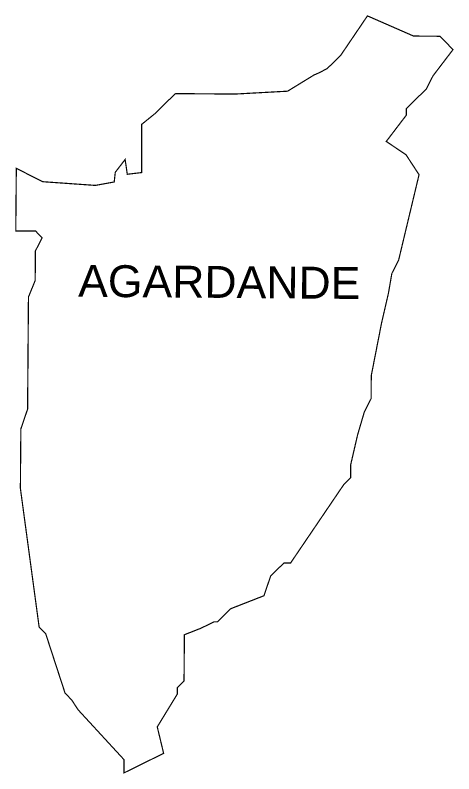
# Model space of a CAD drawing. Header units: metres. Extents: x 285123 to 288421, y 2021519 to 2023667.
# Drawn here: x 287677 to 288421, y 2021519 to 2022807 of the extents above; entities that cross this region are included whole.
import ezdxf

# ---------------------------------------------------------------- set-up
doc = ezdxf.new("R2010")
doc.units = ezdxf.units.M
doc.layers.add('VILLAGE NAME', color=250, linetype='Continuous')
doc.styles.get("Standard").update_dxf_attribs({"font": 'simplex.shx'})

msp = doc.modelspace()

# ---------------------------------------------------------------- linework, layer by layer
at = {"color": 6, "const_width": 2, "flags": 128}
for points in [[(287949, 2022673.5), (288049.8, 2022672.7), (288139.4, 2022677.6), (288184.4, 2022705.2), (288193.7, 2022709.2), (288206.9, 2022716.3), (288229.5, 2022738.5), (288274.8, 2022805.4), (288352.9, 2022771.2), (288397.7, 2022770.8), (288419.9, 2022748.2), (288386, 2022703.7), (288374.6, 2022681.4), (288340.8, 2022648), (288340.7, 2022636.9), (288306.7, 2022592.3), (288340.2, 2022569.7), (288362.3, 2022535.9), (288327.6, 2022390.6), (288316.2, 2022368.3)], [(288316.2, 2022368.3), (288310.4, 2022334.8), (288298.8, 2022284.5), (288281.3, 2022195), (288281, 2022155.8), (288269.6, 2022133.5), (288258.1, 2022094.4), (288246.5, 2022044.1), (288246.4, 2022021.7), (288235.1, 2022010.6), (288144.5, 2021876.9), (288133.3, 2021877), (288110.7, 2021854.8), (288099.3, 2021821.3), (288043.1, 2021799.3), (288020.5, 2021777.1), (288014.9, 2021777.1), (287992.4, 2021766.1), (287964.4, 2021755.1), (287963.8, 2021676.7), (287952.5, 2021665.6), (287952.4, 2021654.4), (287918.4, 2021598.7), (287929.2, 2021553.8), (287862, 2021520.6), (287862, 2021543.1), (287784.2, 2021627.7), (287773.2, 2021644.6), (287762.1, 2021655.9), (287729.2, 2021756.9), (287718.1, 2021768.2), (287686.3, 2022003.6), (287687.1, 2022104.4), (287698.5, 2022137.9), (287699.1, 2022210.7), (287699.2, 2022227.5), (287700, 2022328.3), (287711.4, 2022356.2), (287711.8, 2022406.5), (287723.2, 2022428.8), (287712.1, 2022440.2), (287678.5, 2022440.4), (287679.4, 2022546.7), (287723.9, 2022524), (287813.5, 2022517.7), (287845.4, 2022523.5), (287847.2, 2022539.9), (287863.9, 2022561.7), (287867.6, 2022536.6), (287892, 2022539.5), (287892, 2022621.3), (287915.2, 2022640.1), (287949, 2022673.5)]]:
    msp.add_lwpolyline(points, dxfattribs=at)

# ---------------------------------------------------------------- texts
at = {"layer": 'VILLAGE NAME', "insert": (287784.5, 2022382.8), "char_height": 54.089, "attachment_point": 1, "rotation": 359.5442}
msp.add_mtext_dynamic_manual_height_columns('{\\fArial|b0|i0|c0|p34;AGARDANDE}', width=391.253, gutter_width=270.4, heights=[0], dxfattribs=at)

doc.saveas('drawing.dxf')
